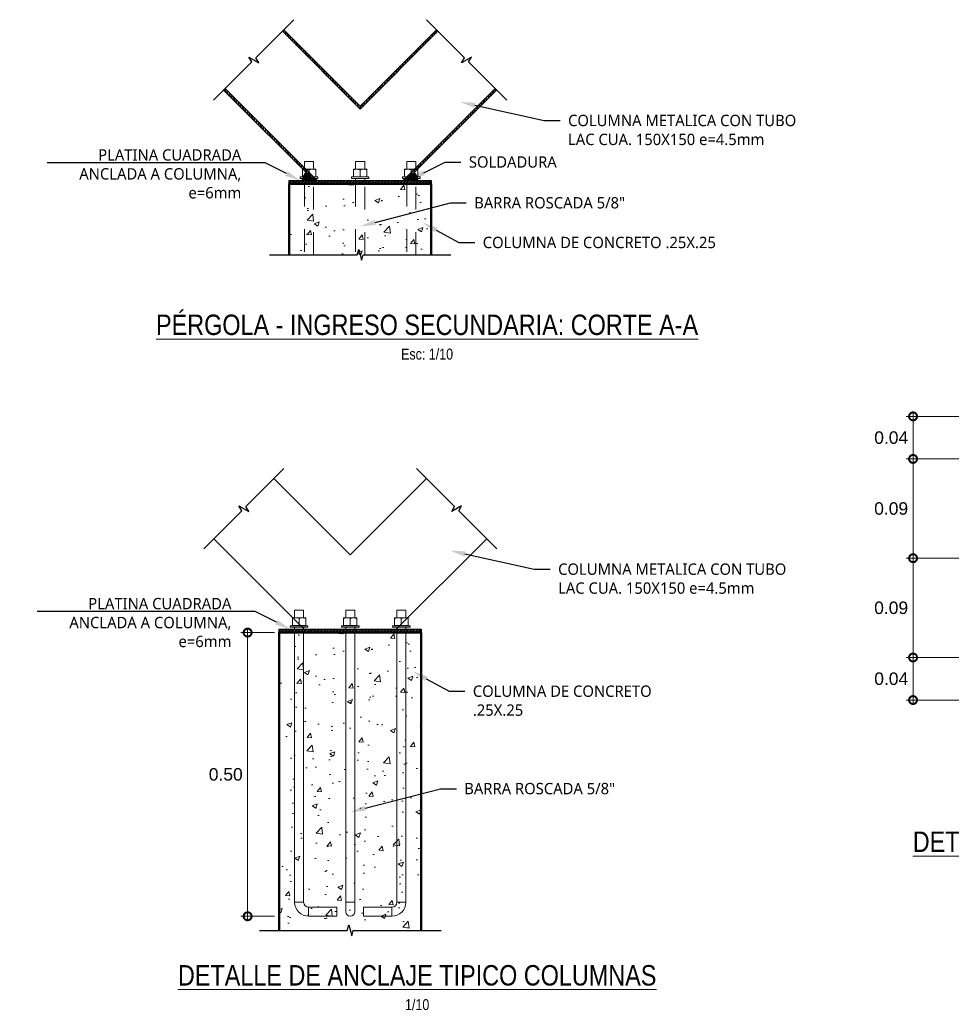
# Model space of a CAD drawing. Header units: millimetres. Extents: x 714.7 to 748.4, y 417.6 to 426.
# Drawn here: x 738.706 to 742.814, y 417.606 to 421.97 of the extents above; entities that cross this region are included whole.
import ezdxf
from ezdxf import colors
from ezdxf.entities.mleader import LeaderData, LeaderLine
from ezdxf.math import Vec2, Vec3

# ---------------------------------------------------------------- set-up
doc = ezdxf.new("R2010")
doc.units = ezdxf.units.MM
doc.linetypes.add('DASHED2', pattern=[0.375, 0.25, -0.125])
for name, color, linetype, lineweight in [('A-linea-03', 3, 'Continuous', 13), ('A-muros-05', 5, 'Continuous', 50), ('A-TEXTURAS', 8, 'Continuous', 5), ('letras sr', 7, 'Continuous', 5), ('MK-LINEAS GENERALES', 7, 'Continuous', 15), ('Proyeccciones', 1, 'DASHED2', 18), ('TEXTO', 7, 'Continuous', 9)]:
    doc.layers.add(name, color=color, linetype=linetype, lineweight=lineweight)
doc.styles.add('Generales', font='trebuc.ttf', dxfattribs={"height": 0.1})
doc.styles.add('Santa Rosa 1 50', font='trebuc.ttf')
doc.styles.get("Standard").update_dxf_attribs({"font": 'arial.ttf'})
doc.dimstyles.new('detalles menores x5', dxfattribs={"dimtxt": 0.055, "dimasz": 0.07, "dimexe": 0.03, "dimexo": 0.0215, "dimgap": 0.025, "dimtad": 2, "dimtih": 1, "dimtoh": 1, "dimlfac": 0.2, "dimzin": 1, "dimdsep": 46, "dimtxsty": 'Standard', "dimblk": 'DOTSMALL', "dimcen": 0, "dimdle": 0.0175, "dimclrd": 10, "dimclre": 10, "dimclrt": 3, "dimazin": 0, "dimtfac": 1, "dimtix": 1, "dimtmove": 0, "dimatfit": 2, "dimldrblk": 'OBLIQUE', "dimfxl": 1, "dimlwd": 5, "dimlwe": 5, "dimarcsym": 0})
doc.dimstyles.new('detalles menores x5.2', dxfattribs={"dimtxt": 0.055, "dimasz": 0.07, "dimexe": 0.03, "dimexo": 0.0215, "dimgap": 0.025, "dimtad": 2, "dimtih": 1, "dimtoh": 1, "dimlfac": 0.4, "dimzin": 1, "dimdsep": 46, "dimtxsty": 'Standard', "dimblk": 'DOTSMALL', "dimcen": 0, "dimdle": 0.0175, "dimclrd": 10, "dimclre": 10, "dimclrt": 3, "dimazin": 0, "dimtfac": 1, "dimtix": 1, "dimtmove": 0, "dimatfit": 2, "dimldrblk": 'OBLIQUE', "dimfxl": 1, "dimlwd": 5, "dimlwe": 5, "dimarcsym": 0})
pattern_1 = [(45, (1523.6870435, 1004.5343387), (-0.001347038418, 0.001347038418), []), (45, (1523.6879415, 1004.5343387), (-0.001347038418, 0.001347038418), [])]
pattern_2 = [(90, (877.456126, 1385.068383), (-0.009921875, -2e-16), []), (90, (877.452619, 1385.071891), (-0.009921875, -2e-16), [])]

# ---------------------------------------------------------------- blocks, each defined once
blk = doc.blocks.new('_DOTSMALL')
at = {"color": 0, "linetype": 'ByBlock', "const_width": 0.5}
blk.add_lwpolyline([(-0.0625, 0, 1), (0.0625, 0, 1)], format="xyb", close=True, dxfattribs=at)
blk = doc.blocks.new('*D272')
at = {"color": 10, "lineweight": 5, "transparency": 16777216}
for p, q in [((742.9049, 420.2225), (742.6113, 420.2225)), ((742.6413, 420.24), (742.6413, 420.0175)), ((742.9362, 420.035), (742.6113, 420.035))]:
    blk.add_line(p, q, dxfattribs=at)
at = {"layer": 'Defpoints', "color": 0, "lineweight": 70, "transparency": 16777216}
for p in [(742.9264, 420.2225), (742.6413, 420.035), (742.9577, 420.035)]:
    blk.add_point(p, dxfattribs=at)
at = {"color": 10, "lineweight": 5, "transparency": 16777216, "xscale": 0.07, "yscale": 0.07, "zscale": 0.07}
for p, rotation in [((742.6413, 420.2225), 90), ((742.6413, 420.035), 270)]:
    blk.add_blockref('_DOTSMALL', p, dxfattribs=dict(at, rotation=rotation))
at = {"color": 3, "transparency": 16777216, "insert": (742.545, 420.1287), "char_height": 0.055, "attachment_point": 5}
blk.add_mtext('0.04', dxfattribs=at)
blk = doc.blocks.new('_Oblique')
at = {"color": 0, "linetype": 'ByBlock', "lineweight": -2}
blk.add_line((-0.5, -0.5), (0.5, 0.5), dxfattribs=at)
blk = doc.blocks.new('*D273')
at = {"color": 10, "lineweight": 5, "transparency": 16777216}
for p, q in [((742.6413, 420.0525), (742.6413, 419.58)), ((742.9362, 420.035), (742.6113, 420.035)), ((742.9362, 419.5975), (742.6113, 419.5975))]:
    blk.add_line(p, q, dxfattribs=at)
at = {"layer": 'Defpoints', "color": 0, "lineweight": 70, "transparency": 16777216}
for p in [(742.9577, 420.035), (742.6413, 419.5975), (742.9577, 419.5975)]:
    blk.add_point(p, dxfattribs=at)
at = {"color": 10, "lineweight": 5, "transparency": 16777216, "xscale": 0.07, "yscale": 0.07, "zscale": 0.07}
for p, rotation in [((742.6413, 420.035), 90), ((742.6413, 419.5975), 270)]:
    blk.add_blockref('_DOTSMALL', p, dxfattribs=dict(at, rotation=rotation))
at = {"color": 3, "transparency": 16777216, "insert": (742.5448, 419.8162), "char_height": 0.055, "attachment_point": 5}
blk.add_mtext('0.09', dxfattribs=at)
blk = doc.blocks.new('*D274')
at = {"color": 10, "lineweight": 5, "transparency": 16777216}
for p, q in [((742.6413, 419.615), (742.6413, 419.1425)), ((742.9362, 419.5975), (742.6113, 419.5975)), ((742.9362, 419.16), (742.6113, 419.16))]:
    blk.add_line(p, q, dxfattribs=at)
at = {"layer": 'Defpoints', "color": 0, "lineweight": 70, "transparency": 16777216}
for p in [(742.9577, 419.5975), (742.6413, 419.16), (742.9577, 419.16)]:
    blk.add_point(p, dxfattribs=at)
at = {"color": 10, "lineweight": 5, "transparency": 16777216, "xscale": 0.07, "yscale": 0.07, "zscale": 0.07}
for p, rotation in [((742.6413, 419.5975), 90), ((742.6413, 419.16), 270)]:
    blk.add_blockref('_DOTSMALL', p, dxfattribs=dict(at, rotation=rotation))
at = {"color": 3, "transparency": 16777216, "insert": (742.5448, 419.3787), "char_height": 0.055, "attachment_point": 5}
blk.add_mtext('0.09', dxfattribs=at)
blk = doc.blocks.new('*D275')
at = {"color": 10, "lineweight": 5, "transparency": 16777216}
for p, q in [((742.6413, 418.955), (742.6413, 419.1775)), ((742.9362, 419.16), (742.6113, 419.16)), ((742.9085, 418.9725), (742.6113, 418.9725))]:
    blk.add_line(p, q, dxfattribs=at)
at = {"layer": 'Defpoints', "color": 0, "lineweight": 70, "transparency": 16777216}
for p in [(742.6413, 419.16), (742.9577, 419.16), (742.93, 418.9725)]:
    blk.add_point(p, dxfattribs=at)
at = {"color": 10, "lineweight": 5, "transparency": 16777216, "xscale": 0.07, "yscale": 0.07, "zscale": 0.07}
for p, rotation in [((742.6413, 419.16), 90), ((742.6413, 418.9725), 270)]:
    blk.add_blockref('_DOTSMALL', p, dxfattribs=dict(at, rotation=rotation))
at = {"color": 3, "transparency": 16777216, "insert": (742.545, 419.0662), "char_height": 0.055, "attachment_point": 5}
blk.add_mtext('0.04', dxfattribs=at)
blk = doc.blocks.new('*D287')
at = {"color": 10, "lineweight": 5, "transparency": 16777216}
for p, q in [((739.8277, 419.2697), (739.6797, 419.2697)), ((739.7097, 418.0022), (739.7097, 419.2872)), ((739.8277, 418.0197), (739.6797, 418.0197))]:
    blk.add_line(p, q, dxfattribs=at)
at = {"layer": 'Defpoints', "color": 0, "lineweight": 70, "transparency": 16777216}
for p in [(739.7097, 419.2697), (739.8492, 419.2697), (739.8492, 418.0197)]:
    blk.add_point(p, dxfattribs=at)
at = {"color": 10, "lineweight": 5, "transparency": 16777216, "xscale": 0.07, "yscale": 0.07, "zscale": 0.07}
for p, rotation in [((739.7097, 419.2697), 90), ((739.7097, 418.0197), 270)]:
    blk.add_blockref('_DOTSMALL', p, dxfattribs=dict(at, rotation=rotation))
at = {"color": 3, "transparency": 16777216, "insert": (739.6133, 418.6447), "char_height": 0.055, "attachment_point": 5}
blk.add_mtext('0.50', dxfattribs=at)

msp = doc.modelspace()

# ---------------------------------------------------------------- hatches: boundary and pattern name
at = {"layer": 'A-TEXTURAS'}
h = msp.add_hatch(dxfattribs=at)
h.set_pattern_fill('STEEL', scale=0.003125, angle=45)
h.set_pattern_definition(pattern_2)
h.paths.add_polyline_path([(739.6107, 421.6672), (739.604, 421.6606), (740.0028, 421.2619), (740.016, 421.2619)])
h.paths.add_polyline_path([(739.8692, 421.9258), (739.8626, 421.9192), (740.2054, 421.5763), (740.2054, 421.5896)])
h = msp.add_hatch(dxfattribs=at)
h.set_pattern_fill('STEEL', scale=0.003125, angle=45)
h.set_pattern_definition(pattern_2)
h.paths.add_polyline_path([(740.8068, 421.6606), (740.8002, 421.6672), (740.3948, 421.2619), (740.4081, 421.2619)])
h.paths.add_polyline_path([(740.5483, 421.9192), (740.5417, 421.9258), (740.2054, 421.5896), (740.2054, 421.5763)])
at = {"layer": 'A-TEXTURAS', "lineweight": 0, "true_color": 0x939598}
h = msp.add_hatch(dxfattribs=at)
h.set_pattern_fill('ANSI32', color=252, scale=0.0002, style=0)
h.set_pattern_definition(pattern_1)
edge = h.paths.add_edge_path()
edge.add_line((740.0028, 421.2619), (739.9669, 421.2978))
edge.add_arc((740.0074, 421.2575), 0.0571, 135.127, 175.5696)
edge.add_line((739.9504, 421.2619), (740.0028, 421.2619))
h = msp.add_hatch(dxfattribs=at)
h.set_pattern_fill('ANSI32', color=252, scale=0.0002, style=0)
h.set_pattern_definition(pattern_1)
edge = h.paths.add_edge_path()
edge.add_line((740.4081, 421.2619), (740.444, 421.2978))
edge.add_arc((740.4035, 421.2575), 0.0571, 364.4304, 404.873, ccw=False)
edge.add_line((740.4604, 421.2619), (740.4081, 421.2619))
at = {"layer": 'A-TEXTURAS'}
h = msp.add_hatch(dxfattribs=at)
h.set_pattern_fill('STEEL', scale=0.003125)
h.set_pattern_definition([(45, (1518.538738, 1005.670182), (-0.00701582509, 0.00701582509), []), (45, (1518.538738, 1005.675143), (-0.00701582509, 0.00701582509), [])])
h.paths.add_polyline_path([(739.8929, 421.2619), (740.5179, 421.2619), (740.5179, 421.2469), (739.8929, 421.2469)])
at = {"layer": 'A-TEXTURAS', "lineweight": 0}
h = msp.add_hatch(dxfattribs=at)
h.set_pattern_fill('AR-CONC', scale=0.00125, style=0)
h.set_pattern_definition([(50, (739.97137, 421.02366), (0.22773, -0.019924), [0.02381, -0.26194]), (355, (739.97137, 421.02366), (-0.04405, 0.23882), [0.01905, -0.20955]), (100.45, (739.99035, 421.022), (0.18368, 0.2189), [0.02024, -0.22261]), (46.184, (739.97137, 421.08716), (0.33885, -0.05255), [0.03572, -0.39291]), (96.636, (739.9996, 421.08278), (0.29676, 0.30928), [0.03036, -0.33392]), (351.184, (739.97137, 421.08716), (0.29676, 0.30928), [0.02858, -0.31433]), (21, (740.00312, 421.07129), (0.18952, -0.12783), [0.02381, -0.26194]), (326, (740.00312, 421.07129), (0.07725, 0.23023), [0.01905, -0.20955]), (71.45, (740.01892, 421.06063), (0.26677, 0.1024), [0.02024, -0.22261]), (37.5, (739.97137, 421.02366), (0.003861, 0.105694), [0, -0.20701, 0, -0.212725, 0, -0.210344]), (7.5, (739.97137, 421.02366), (0.083525, 0.125226), [0, -0.121285, 0, -0.202248, 0, -0.080169]), (327.5, (739.90057, 421.02366), (0.169488, -0.007161), [0, -0.079375, 0, -0.24765, 0, -0.328613]), (317.5, (739.86882, 421.02366), (0.18516, 0.031783), [0, -0.103188, 0, -0.164465, 0, -0.233363])])
h.paths.add_polyline_path([(740.5179, 420.9344), (740.5179, 421.2469), (739.8929, 421.2469), (739.8929, 420.9344)])
at = {"layer": 'A-TEXTURAS'}
h = msp.add_hatch(dxfattribs=at)
h.set_pattern_fill('STEEL', scale=0.003125)
h.set_pattern_definition([(45, (1518.494991, 1003.693016), (-0.00701582509, 0.00701582509), []), (45, (1518.494991, 1003.697977), (-0.00701582509, 0.00701582509), [])])
h.paths.add_polyline_path([(739.8492, 419.2847), (740.4742, 419.2847), (740.4742, 419.2697), (739.8492, 419.2697)])
at = {"layer": 'A-TEXTURAS', "lineweight": 0}
h = msp.add_hatch(dxfattribs=at)
h.set_pattern_fill('AR-CONC', scale=0.00125, style=0)
h.set_pattern_definition([(50, (739.92762, 419.0465), (0.22773, -0.019924), [0.023813, -0.261938]), (355, (739.92762, 419.0465), (-0.044054, 0.23882), [0.01905, -0.20955]), (100.45, (739.9466, 419.04484), (0.18368, 0.218896), [0.020238, -0.222613]), (46.184, (739.92762, 419.11), (0.33885, -0.05255), [0.03572, -0.392906]), (96.636, (739.95586, 419.10562), (0.296755, 0.30928), [0.030356, -0.33392]), (351.184, (739.92762, 419.11), (0.29676, 0.30928), [0.028575, -0.314325]), (21, (739.95937, 419.09412), (0.18952, -0.127832), [0.023813, -0.261938]), (326, (739.95937, 419.09412), (0.077253, 0.230235), [0.01905, -0.20955]), (71.451, (739.97517, 419.08347), (0.26677, 0.102404), [0.020238, -0.222613]), (37.5, (739.927624, 419.0465), (0.003861, 0.105694), [0, -0.20701, 0, -0.212725, 0, -0.210344]), (7.5, (739.92762, 419.0465), (0.083525, 0.125226), [0, -0.121285, 0, -0.2022475, 0, -0.080169]), (327.5, (739.85682, 419.0465), (0.169488, -0.007161), [0, -0.079375, 0, -0.24765, 0, -0.3286125]), (317.5, (739.82507, 419.0465), (0.185161, 0.031783), [0, -0.103188, 0, -0.164465, 0, -0.233363])])
h.paths.add_polyline_path([(740.4742, 417.9573), (740.4742, 419.2697), (739.8492, 419.2697), (739.8492, 417.9572)])

# ---------------------------------------------------------------- linework, layer by layer
for points in [[(739.5598, 421.6164), (739.7275, 421.7841), (739.715, 421.8057), (739.7583, 421.7807), (739.7458, 421.8024), (739.9134, 421.97)], [(740.851, 421.6164), (740.6834, 421.7841), (740.6959, 421.8057), (740.6526, 421.7807), (740.6651, 421.8024), (740.4975, 421.97)], [(739.8054, 420.9344), (740.1925, 420.9344), (740.199, 420.9585), (740.2119, 420.9102), (740.2184, 420.9344), (740.6054, 420.9344)], [(739.5161, 419.6393), (739.6837, 419.8069), (739.6712, 419.8285), (739.7145, 419.8035), (739.702, 419.8252), (739.8697, 419.9928)], [(740.8073, 419.6393), (740.6396, 419.8069), (740.6521, 419.8285), (740.6088, 419.8035), (740.6213, 419.8252), (740.4537, 419.9928)], [(739.7617, 417.9572), (740.1487, 417.9572), (740.1552, 417.9814), (740.1682, 417.9331), (740.1746, 417.9572), (740.5617, 417.9572)]]:
    msp.add_lwpolyline(points)
for points in [[(739.8929, 421.2619), (740.5179, 421.2619), (740.5179, 421.2469), (739.8929, 421.2469)], [(739.8492, 419.2847), (740.4742, 419.2847), (740.4742, 419.2697), (739.8492, 419.2697)]]:
    msp.add_lwpolyline(points, close=True)
at = {"layer": 'A-linea-03', "color": 7}
for p, q in [((740.2054, 421.5896), (739.8692, 421.9258)), ((740.2054, 421.5896), (740.5417, 421.9258)), ((740.2054, 421.5763), (739.8626, 421.9192)), ((740.2054, 421.5763), (740.5483, 421.9192))]:
    msp.add_line(p, q, dxfattribs=at)
at = {"layer": 'A-linea-03', "color": 252, "true_color": 0x939598}
for q in [(739.8255, 419.9486), (740.4979, 419.9486)]:
    msp.add_line((740.1617, 419.6124), q, dxfattribs=at)
at = {"layer": 'A-linea-03', "color": 7}
for centre, start, end in [((740.0074, 421.2575), 135.127, 175.5696), ((740.4035, 421.2575), 4.4304, 44.873)]:
    msp.add_arc(centre, 0.0571, start, end, dxfattribs=at)
at = {"layer": 'A-muros-05', "color": 7}
for points in [[(739.8929, 420.9344), (739.8929, 421.2469), (740.5179, 421.2469), (740.5179, 420.9344)], [(739.8492, 417.9572), (739.8492, 419.2697), (740.4742, 419.2697), (740.4742, 417.9572)]]:
    msp.add_lwpolyline(points, dxfattribs=at)
at = {"layer": 'A-TEXTURAS', "color": 251, "true_color": 0x636466}
for p, q in [((740.016, 421.2619), (739.6107, 421.6672)), ((740.3948, 421.2619), (740.8002, 421.6672)), ((740.0028, 421.2619), (739.604, 421.6606)), ((740.4081, 421.2619), (740.8068, 421.6606))]:
    msp.add_line(p, q, dxfattribs=at)
at = {"layer": 'A-TEXTURAS', "color": 252, "true_color": 0x939598}
for p, q in [((739.959, 419.2847), (739.5603, 419.6835)), ((740.3643, 419.2847), (740.7631, 419.6835))]:
    msp.add_line(p, q, dxfattribs=at)
at = {"layer": 'MK-LINEAS GENERALES', "color": 7, "linetype": 'Continuous'}
for p, q in [((739.9168, 419.3681), (739.9168, 419.3354)), ((739.9565, 419.3681), (739.9168, 419.3681)), ((739.9565, 419.3354), (739.9565, 419.3681)), ((740.1418, 419.3681), (740.1418, 419.3354)), ((740.1815, 419.3681), (740.1418, 419.3681)), ((740.1815, 419.3354), (740.1815, 419.3681)), ((740.3668, 419.3681), (740.3668, 419.3354)), ((740.4065, 419.3681), (740.3668, 419.3681)), ((740.4065, 419.3354), (740.4065, 419.3681)), ((739.9218, 419.3354), (739.9069, 419.3354)), ((739.9069, 419.301), (739.9069, 419.3314)), ((739.9516, 419.3354), (739.9218, 419.3354)), ((739.9367, 419.301), (739.9367, 419.3314)), ((739.9664, 419.3354), (739.9516, 419.3354)), ((739.9664, 419.301), (739.9664, 419.3314)), ((740.1468, 419.3354), (740.1319, 419.3354)), ((740.1319, 419.301), (740.1319, 419.3314)), ((740.1766, 419.3354), (740.1468, 419.3354)), ((740.1617, 419.301), (740.1617, 419.3314)), ((740.1914, 419.3354), (740.1766, 419.3354)), ((740.1914, 419.301), (740.1914, 419.3314)), ((740.3718, 419.3354), (740.3569, 419.3354)), ((740.3569, 419.301), (740.3569, 419.3314)), ((740.4016, 419.3354), (740.3718, 419.3354)), ((740.3867, 419.301), (740.3867, 419.3314)), ((740.4164, 419.3354), (740.4016, 419.3354)), ((740.4164, 419.301), (740.4164, 419.3314)), ((739.8978, 419.3002), (739.8978, 419.2931)), ((739.9367, 419.3002), (739.8978, 419.3002)), ((739.9367, 419.2931), (739.8978, 419.2931)), ((739.9069, 419.301), (739.9069, 419.3002)), ((739.9069, 419.301), (739.9218, 419.301)), ((739.9168, 419.2931), (739.9168, 419.2847)), ((739.9168, 419.2697), (739.9168, 418.0812)), ((739.9218, 419.301), (739.9367, 419.301)), ((739.9367, 419.301), (739.9516, 419.301)), ((739.9755, 419.3002), (739.9367, 419.3002)), ((739.9755, 419.2931), (739.9367, 419.2931)), ((739.9516, 419.301), (739.9664, 419.301)), ((739.9565, 419.2847), (739.9565, 419.2931)), ((739.9565, 418.0812), (739.9565, 419.2697)), ((739.9664, 419.3002), (739.9664, 419.301)), ((739.9755, 419.2931), (739.9755, 419.3002)), ((740.1228, 419.3002), (740.1228, 419.2931)), ((740.1617, 419.3002), (740.1228, 419.3002)), ((740.1617, 419.2931), (740.1228, 419.2931)), ((740.1319, 419.301), (740.1319, 419.3002)), ((740.1319, 419.301), (740.1468, 419.301)), ((740.1418, 419.2931), (740.1418, 419.2847)), ((740.1418, 419.2697), (740.1418, 418.0812)), ((740.1468, 419.301), (740.1617, 419.301)), ((740.1617, 419.301), (740.1766, 419.301)), ((740.2005, 419.3002), (740.1617, 419.3002)), ((740.2005, 419.2931), (740.1617, 419.2931)), ((740.1766, 419.301), (740.1914, 419.301)), ((740.1815, 419.2847), (740.1815, 419.2931)), ((740.1815, 418.0812), (740.1815, 419.2697)), ((740.1914, 419.3002), (740.1914, 419.301)), ((740.2005, 419.2931), (740.2005, 419.3002)), ((740.3478, 419.3002), (740.3478, 419.2931)), ((740.3867, 419.3002), (740.3478, 419.3002)), ((740.3867, 419.2931), (740.3478, 419.2931)), ((740.3569, 419.301), (740.3569, 419.3002)), ((740.3569, 419.301), (740.3718, 419.301)), ((740.3668, 419.2931), (740.3668, 419.2847)), ((740.3668, 419.2697), (740.3668, 418.0812)), ((740.3718, 419.301), (740.3867, 419.301)), ((740.3867, 419.301), (740.4016, 419.301)), ((740.4255, 419.3002), (740.3867, 419.3002)), ((740.4255, 419.2931), (740.3867, 419.2931)), ((740.4016, 419.301), (740.4164, 419.301)), ((740.4065, 419.2847), (740.4065, 419.2931)), ((740.4065, 418.0812), (740.4065, 419.2697)), ((740.4164, 419.3002), (740.4164, 419.301)), ((740.4255, 419.2931), (740.4255, 419.3002)), ((739.9565, 418.0812), (739.9168, 418.0812)), ((740.1033, 418.0594), (739.9783, 418.0594)), ((739.9783, 418.0594), (739.9783, 418.0197)), ((740.1033, 418.0594), (740.1033, 418.0197)), ((740.1418, 418.0812), (740.1418, 418.0396)), ((740.1815, 418.0812), (740.1418, 418.0812)), ((740.1815, 418.0396), (740.1815, 418.0812)), ((740.345, 418.0594), (740.22, 418.0594)), ((740.22, 418.0396), (740.22, 418.0594)), ((740.345, 418.0396), (740.345, 418.0594)), ((740.3867, 418.0812), (740.3668, 418.0812)), ((740.4065, 418.0812), (740.3867, 418.0812)), ((739.9783, 418.0197), (740.1033, 418.0197)), ((740.22, 418.0197), (740.22, 418.0396)), ((740.22, 418.0197), (740.345, 418.0197)), ((740.345, 418.0197), (740.345, 418.0396))]:
    msp.add_line(p, q, dxfattribs=at)
for centre, radius, start, end in [((739.9783, 418.0812), 0.0615, 180, 270), ((739.9783, 418.0812), 0.0218, 180, 270), ((740.345, 418.0812), 0.0218, 270, 0), ((740.345, 418.0812), 0.0615, 270, 0), ((740.1617, 418.0396), 0.0198, 180, 360)]:
    msp.add_arc(centre, radius, start, end, dxfattribs=at)
for points, knots in [([(739.9218, 419.3354), (739.9197, 419.3352), (739.9155, 419.3349), (739.9105, 419.3331), (739.9077, 419.3318), (739.9069, 419.3314)], [0, 0, 0, 0, 0.406291, 0.827266, 1, 1, 1, 1]), ([(739.9069, 419.3314), (739.9069, 419.332), (739.9069, 419.3334), (739.9069, 419.335), (739.9069, 419.3353), (739.9069, 419.3354)], [0, 0, 0, 0, 0.26546, 0.628076, 1, 1, 1, 1]), ([(739.9367, 419.3314), (739.9344, 419.3325), (739.9297, 419.3346), (739.9245, 419.3354), (739.9219, 419.3354), (739.9218, 419.3354)], [0, 0, 0, 0, 0.484341, 0.986328, 1, 1, 1, 1]), ([(739.9516, 419.3354), (739.9495, 419.3352), (739.9452, 419.3349), (739.9403, 419.3331), (739.9375, 419.3318), (739.9367, 419.3314)], [0, 0, 0, 0, 0.406291, 0.827266, 1, 1, 1, 1]), ([(739.9664, 419.3314), (739.9653, 419.332), (739.963, 419.333), (739.9594, 419.3343), (739.9556, 419.3351), (739.953, 419.3354), (739.9516, 419.3354), (739.9516, 419.3354)], [0, 0, 0, 0, 0.24133, 0.484102, 0.733482, 0.986345, 1, 1, 1, 1]), ([(739.9664, 419.3314), (739.9664, 419.332), (739.9664, 419.333), (739.9664, 419.3341), (739.9664, 419.3348), (739.9664, 419.3353), (739.9664, 419.3353), (739.9664, 419.3354)], [0, 0, 0, 0, 0.265292, 0.446155, 0.627916, 0.813185, 1, 1, 1, 1]), ([(740.1468, 419.3354), (740.1447, 419.3352), (740.1405, 419.3349), (740.1355, 419.3331), (740.1327, 419.3318), (740.1319, 419.3314)], [0, 0, 0, 0, 0.406291, 0.827266, 1, 1, 1, 1]), ([(740.1319, 419.3314), (740.1319, 419.332), (740.1319, 419.3334), (740.1319, 419.335), (740.1319, 419.3353), (740.1319, 419.3354)], [0, 0, 0, 0, 0.26546, 0.628076, 1, 1, 1, 1]), ([(740.1617, 419.3314), (740.1594, 419.3325), (740.1547, 419.3346), (740.1495, 419.3354), (740.1469, 419.3354), (740.1468, 419.3354)], [0, 0, 0, 0, 0.484341, 0.986328, 1, 1, 1, 1]), ([(740.1766, 419.3354), (740.1745, 419.3352), (740.1702, 419.3349), (740.1653, 419.3331), (740.1625, 419.3318), (740.1617, 419.3314)], [0, 0, 0, 0, 0.406291, 0.827266, 1, 1, 1, 1]), ([(740.1914, 419.3314), (740.1903, 419.332), (740.188, 419.333), (740.1844, 419.3343), (740.1806, 419.3351), (740.178, 419.3354), (740.1766, 419.3354), (740.1766, 419.3354)], [0, 0, 0, 0, 0.24133, 0.484102, 0.733482, 0.986345, 1, 1, 1, 1]), ([(740.1914, 419.3314), (740.1914, 419.332), (740.1914, 419.333), (740.1914, 419.3341), (740.1914, 419.3348), (740.1914, 419.3353), (740.1914, 419.3353), (740.1914, 419.3354)], [0, 0, 0, 0, 0.265292, 0.446155, 0.627916, 0.813185, 1, 1, 1, 1]), ([(740.3718, 419.3354), (740.3697, 419.3352), (740.3655, 419.3349), (740.3605, 419.3331), (740.3577, 419.3318), (740.3569, 419.3314)], [0, 0, 0, 0, 0.406291, 0.827266, 1, 1, 1, 1]), ([(740.3569, 419.3314), (740.3569, 419.332), (740.3569, 419.3334), (740.3569, 419.335), (740.3569, 419.3353), (740.3569, 419.3354)], [0, 0, 0, 0, 0.26546, 0.628076, 1, 1, 1, 1]), ([(740.3867, 419.3314), (740.3844, 419.3325), (740.3797, 419.3346), (740.3745, 419.3354), (740.3719, 419.3354), (740.3718, 419.3354)], [0, 0, 0, 0, 0.484341, 0.986328, 1, 1, 1, 1]), ([(740.4016, 419.3354), (740.3995, 419.3352), (740.3952, 419.3349), (740.3903, 419.3331), (740.3875, 419.3318), (740.3867, 419.3314)], [0, 0, 0, 0, 0.406291, 0.827266, 1, 1, 1, 1]), ([(740.4164, 419.3314), (740.4153, 419.332), (740.413, 419.333), (740.4094, 419.3343), (740.4056, 419.3351), (740.403, 419.3354), (740.4016, 419.3354), (740.4016, 419.3354)], [0, 0, 0, 0, 0.24133, 0.484102, 0.733482, 0.986345, 1, 1, 1, 1]), ([(740.4164, 419.3314), (740.4164, 419.332), (740.4164, 419.333), (740.4164, 419.3341), (740.4164, 419.3348), (740.4164, 419.3353), (740.4164, 419.3353), (740.4164, 419.3354)], [0, 0, 0, 0, 0.265292, 0.446155, 0.627916, 0.813185, 1, 1, 1, 1])]:
    msp.add_open_spline(points, degree=3, knots=knots, dxfattribs=at)
at = {"layer": 'Proyeccciones', "color": 252, "ltscale": 0.2, "true_color": 0x939598}
for p, q in [((739.9606, 421.3452), (739.9606, 421.3125)), ((740.0003, 421.3452), (739.9606, 421.3452)), ((740.0003, 421.3125), (740.0003, 421.3452)), ((740.1856, 421.3452), (740.1856, 421.3125)), ((740.2253, 421.3452), (740.1856, 421.3452)), ((740.2253, 421.3125), (740.2253, 421.3452)), ((740.4106, 421.3452), (740.4106, 421.3125)), ((740.4503, 421.3452), (740.4106, 421.3452)), ((740.4503, 421.3125), (740.4503, 421.3452)), ((739.9416, 421.2774), (739.9416, 421.2703)), ((739.9804, 421.2774), (739.9416, 421.2774)), ((739.9804, 421.2703), (739.9416, 421.2703)), ((739.9655, 421.3125), (739.9507, 421.3125)), ((739.9507, 421.2782), (739.9507, 421.3086)), ((739.9507, 421.2782), (739.9507, 421.2774)), ((739.9507, 421.2782), (739.9655, 421.2782)), ((739.9606, 421.2703), (739.9606, 421.2619)), ((739.9953, 421.3125), (739.9655, 421.3125)), ((739.9655, 421.2782), (739.9804, 421.2782)), ((739.9804, 421.2782), (739.9804, 421.3086)), ((739.9804, 421.2782), (739.9953, 421.2782)), ((740.0193, 421.2774), (739.9804, 421.2774)), ((740.0193, 421.2703), (739.9804, 421.2703)), ((740.0102, 421.3125), (739.9953, 421.3125)), ((739.9953, 421.2782), (740.0102, 421.2782)), ((740.0003, 421.2619), (740.0003, 421.2703)), ((740.0102, 421.2782), (740.0102, 421.3086)), ((740.0102, 421.2774), (740.0102, 421.2782)), ((740.0193, 421.2703), (740.0193, 421.2774)), ((740.1666, 421.2774), (740.1666, 421.2703)), ((740.2054, 421.2774), (740.1666, 421.2774)), ((740.2054, 421.2703), (740.1666, 421.2703)), ((740.1905, 421.3125), (740.1757, 421.3125)), ((740.1757, 421.2782), (740.1757, 421.3086)), ((740.1757, 421.2782), (740.1757, 421.2774)), ((740.1757, 421.2782), (740.1905, 421.2782)), ((740.1856, 421.2703), (740.1856, 421.2619)), ((740.2203, 421.3125), (740.1905, 421.3125)), ((740.1905, 421.2782), (740.2054, 421.2782)), ((740.2054, 421.2782), (740.2054, 421.3086)), ((740.2054, 421.2782), (740.2203, 421.2782)), ((740.2443, 421.2774), (740.2054, 421.2774)), ((740.2443, 421.2703), (740.2054, 421.2703)), ((740.2352, 421.3125), (740.2203, 421.3125)), ((740.2203, 421.2782), (740.2352, 421.2782)), ((740.2253, 421.2619), (740.2253, 421.2703)), ((740.2352, 421.2782), (740.2352, 421.3086)), ((740.2352, 421.2774), (740.2352, 421.2782)), ((740.2443, 421.2703), (740.2443, 421.2774)), ((740.3916, 421.2774), (740.3916, 421.2703)), ((740.4304, 421.2774), (740.3916, 421.2774)), ((740.4304, 421.2703), (740.3916, 421.2703)), ((740.4155, 421.3125), (740.4007, 421.3125)), ((740.4007, 421.2782), (740.4007, 421.3086)), ((740.4007, 421.2782), (740.4007, 421.2774)), ((740.4007, 421.2782), (740.4155, 421.2782)), ((740.4106, 421.2703), (740.4106, 421.2619)), ((740.4453, 421.3125), (740.4155, 421.3125)), ((740.4155, 421.2782), (740.4304, 421.2782)), ((740.4304, 421.2782), (740.4304, 421.3086)), ((740.4304, 421.2782), (740.4453, 421.2782)), ((740.4693, 421.2774), (740.4304, 421.2774)), ((740.4693, 421.2703), (740.4304, 421.2703)), ((740.4602, 421.3125), (740.4453, 421.3125)), ((740.4453, 421.2782), (740.4602, 421.2782)), ((740.4503, 421.2619), (740.4503, 421.2703)), ((740.4602, 421.2782), (740.4602, 421.3086)), ((740.4602, 421.2774), (740.4602, 421.2782)), ((740.4693, 421.2703), (740.4693, 421.2774)), ((739.9606, 421.2469), (739.9606, 420.9344)), ((740.0003, 420.9344), (740.0003, 421.2469)), ((740.1856, 421.2469), (740.1856, 420.9344)), ((740.2253, 420.9344), (740.2253, 421.2469)), ((740.4106, 421.2469), (740.4106, 420.9344)), ((740.4503, 420.9344), (740.4503, 421.2469))]:
    msp.add_line(p, q, dxfattribs=at)
for points, knots in [([(739.9655, 421.3125), (739.9635, 421.3124), (739.9592, 421.3121), (739.9543, 421.3103), (739.9515, 421.309), (739.9507, 421.3086)], [0, 0, 0, 0, 0.406291, 0.827266, 1, 1, 1, 1]), ([(739.9507, 421.3086), (739.9507, 421.3092), (739.9507, 421.3106), (739.9507, 421.3122), (739.9507, 421.3124), (739.9507, 421.3125)], [0, 0, 0, 0, 0.26546, 0.628076, 1, 1, 1, 1]), ([(739.9804, 421.3086), (739.9781, 421.3096), (739.9734, 421.3117), (739.9683, 421.3125), (739.9656, 421.3125), (739.9655, 421.3125)], [0, 0, 0, 0, 0.484341, 0.986328, 1, 1, 1, 1]), ([(739.9953, 421.3125), (739.9932, 421.3124), (739.989, 421.3121), (739.9841, 421.3103), (739.9812, 421.309), (739.9804, 421.3086)], [0, 0, 0, 0, 0.406291, 0.827266, 1, 1, 1, 1]), ([(740.0102, 421.3086), (740.009, 421.3091), (740.0068, 421.3102), (740.0031, 421.3115), (739.9994, 421.3123), (739.9967, 421.3125), (739.9954, 421.3125), (739.9953, 421.3125)], [0, 0, 0, 0, 0.24133, 0.484102, 0.733482, 0.986345, 1, 1, 1, 1]), ([(740.0102, 421.3086), (740.0102, 421.3092), (740.0102, 421.3102), (740.0102, 421.3112), (740.0102, 421.312), (740.0102, 421.3125), (740.0102, 421.3125), (740.0102, 421.3125)], [0, 0, 0, 0, 0.265292, 0.446155, 0.627916, 0.813185, 1, 1, 1, 1]), ([(740.1905, 421.3125), (740.1885, 421.3124), (740.1842, 421.3121), (740.1793, 421.3103), (740.1765, 421.309), (740.1757, 421.3086)], [0, 0, 0, 0, 0.406291, 0.827266, 1, 1, 1, 1]), ([(740.1757, 421.3086), (740.1757, 421.3092), (740.1757, 421.3106), (740.1757, 421.3122), (740.1757, 421.3124), (740.1757, 421.3125)], [0, 0, 0, 0, 0.26546, 0.628076, 1, 1, 1, 1]), ([(740.2054, 421.3086), (740.2031, 421.3096), (740.1984, 421.3117), (740.1933, 421.3125), (740.1906, 421.3125), (740.1905, 421.3125)], [0, 0, 0, 0, 0.484341, 0.986328, 1, 1, 1, 1]), ([(740.2203, 421.3125), (740.2182, 421.3124), (740.214, 421.3121), (740.2091, 421.3103), (740.2062, 421.309), (740.2054, 421.3086)], [0, 0, 0, 0, 0.406291, 0.827266, 1, 1, 1, 1]), ([(740.2352, 421.3086), (740.234, 421.3091), (740.2318, 421.3102), (740.2281, 421.3115), (740.2244, 421.3123), (740.2217, 421.3125), (740.2204, 421.3125), (740.2203, 421.3125)], [0, 0, 0, 0, 0.24133, 0.484102, 0.733482, 0.986345, 1, 1, 1, 1]), ([(740.2352, 421.3086), (740.2352, 421.3092), (740.2352, 421.3102), (740.2352, 421.3112), (740.2352, 421.312), (740.2352, 421.3125), (740.2352, 421.3125), (740.2352, 421.3125)], [0, 0, 0, 0, 0.265292, 0.446155, 0.627916, 0.813185, 1, 1, 1, 1]), ([(740.4155, 421.3125), (740.4135, 421.3124), (740.4092, 421.3121), (740.4043, 421.3103), (740.4015, 421.309), (740.4007, 421.3086)], [0, 0, 0, 0, 0.406291, 0.827266, 1, 1, 1, 1]), ([(740.4007, 421.3086), (740.4007, 421.3092), (740.4007, 421.3106), (740.4007, 421.3122), (740.4007, 421.3124), (740.4007, 421.3125)], [0, 0, 0, 0, 0.26546, 0.628076, 1, 1, 1, 1]), ([(740.4304, 421.3086), (740.4281, 421.3096), (740.4234, 421.3117), (740.4183, 421.3125), (740.4156, 421.3125), (740.4155, 421.3125)], [0, 0, 0, 0, 0.484341, 0.986328, 1, 1, 1, 1]), ([(740.4453, 421.3125), (740.4432, 421.3124), (740.439, 421.3121), (740.4341, 421.3103), (740.4312, 421.309), (740.4304, 421.3086)], [0, 0, 0, 0, 0.406291, 0.827266, 1, 1, 1, 1]), ([(740.4602, 421.3086), (740.459, 421.3091), (740.4568, 421.3102), (740.4531, 421.3115), (740.4494, 421.3123), (740.4467, 421.3125), (740.4454, 421.3125), (740.4453, 421.3125)], [0, 0, 0, 0, 0.24133, 0.484102, 0.733482, 0.986345, 1, 1, 1, 1]), ([(740.4602, 421.3086), (740.4602, 421.3092), (740.4602, 421.3102), (740.4602, 421.3112), (740.4602, 421.312), (740.4602, 421.3125), (740.4602, 421.3125), (740.4602, 421.3125)], [0, 0, 0, 0, 0.265292, 0.446155, 0.627916, 0.813185, 1, 1, 1, 1])]:
    msp.add_open_spline(points, degree=3, knots=knots, dxfattribs=at)

# ---------------------------------------------------------------- texts
at = {"layer": 'TEXTO', "color": 7, "char_height": 0.09, "attachment_point": 8, "style": 'Santa Rosa 1 50'}
for s, insert, width in [('{\\fArial Narrow|b0|i0|c0|p34;\\LPÉRGOLA - INGRESO SECUNDARIA: CORTE A-A\\H0.53333x;\\l\\PEsc: 1/10}', (740.5003, 420.4723), 2.549219), ('{\\fArial Narrow|b0|i0|c0|p34;\\LDETALLE DE PLACA DE ANCLAJE, e=6mm\\P\\pxi-3,l4,t4;\\H0.53333x;\\lEsc: 1/5}', (743.6726, 418.1944), 2.883088), ('{\\fArial Narrow|b0|i0|c0|p34;\\LDETALLE DE ANCLAJE TIPICO COLUMNAS\\P\\H0.53333x;\\l1/10}', (740.4566, 417.6058), 2.549219)]:
    msp.add_mtext(s, dxfattribs=dict(at, insert=insert, width=width))

# ---------------------------------------------------------------- dimensions: what is measured, and where the dimension line sits
for base, p1, p2, angle, dimstyle, picture, middle in [((742.6413, 420.035), (742.9264, 420.2225), (742.9577, 420.035), 270, 'detalles menores x5', '*D272', (742.545, 420.1287)), ((742.6413, 419.5975), (742.9577, 420.035), (742.9577, 419.5975), 270, 'detalles menores x5', '*D273', (742.5448, 419.8162)), ((742.6413, 419.16), (742.9577, 419.5975), (742.9577, 419.16), 270, 'detalles menores x5', '*D274', (742.5448, 419.3787)), ((739.7097, 419.2697), (739.8492, 418.0197), (739.8492, 419.2697), 90, 'detalles menores x5.2', '*D287', (739.6133, 418.6447)), ((742.6413, 419.16), (742.93, 418.9725), (742.9577, 419.16), 270, 'detalles menores x5', '*D275', (742.545, 419.0662))]:
    dim = msp.add_linear_dim(base=base, p1=p1, p2=p2, angle=angle, dimstyle=dimstyle)
    dim.commit()
    dim.dimension.update_dxf_attribs({"geometry": picture, "text_midpoint": middle})

# ---------------------------------------------------------------- leaders
at = {"layer": 'letras sr'}
ml = msp.add_multileader_mtext('Standard', dxfattribs=at)
ml.set_content('COLUMNA METALICA CON TUBO LAC CUA. 150X150 e=4.5mm ', color=256, style='Generales')
ml.set_leader_properties()
ml.build(insert=Vec2(0, 0))
ml.multileader.update_dxf_attribs({"text_right_attachment_type": 6, "dogleg_length": 0.0702, "arrow_head_size": 0.0692})
ctx = ml.context
ctx.base_point, ctx.char_height, ctx.arrow_head_size, ctx.landing_gap_size, ctx.plane_origin = Vec3(741.0867, 421.526), 0.05, 0.0692, 0.0346, Vec3(740.3526, 422.3212)
ctx.right_attachment = 6
notes = []
notes.append((ctx, [(0, (1, 1, 0), (741.0165, 421.526), (1, 0), 0.0702, [(0, [(740.6433, 421.6085)], 0, [])])]))
ctx.mtext.insert, ctx.mtext.width, ctx.mtext.flow_direction = Vec3(741.1213, 421.5514), 1.051905, 5
ml = msp.add_multileader_mtext('Standard', dxfattribs=at)
ml.set_content('PLATINA CUADRADA ANCLADA A COLUMNA, e=6mm', color=256, style='Generales')
ml.set_leader_properties()
ml.build(insert=Vec2(0, 0))
ml.multileader.update_dxf_attribs({"text_right_attachment_type": 6, "dogleg_length": 0.0702, "arrow_head_size": 0.0692})
ctx = ml.context
ctx.base_point, ctx.char_height, ctx.arrow_head_size, ctx.landing_gap_size, ctx.plane_origin = Vec3(738.9625, 421.3741), 0.05, 0.0692, 0.0346, Vec3(740.442, 421.9933)
ctx.right_attachment, ctx.text_align_type = 6, 2
notes.append((ctx, [(0, (1, 1, 0), (739.7868, 421.3395), (-1, 0), 0.0702, [(0, [(739.942, 421.2612)], 0, [])])]))
ctx.mtext.insert, ctx.mtext.width, ctx.mtext.alignment, ctx.mtext.flow_direction = Vec3(739.6819, 421.3995), 0.846581, 3, 5
ml = msp.add_multileader_mtext('Standard', dxfattribs=at)
ml.set_content('SOLDADURA', color=256, style='Generales')
ml.set_leader_properties()
ml.build(insert=Vec2(0, 0))
ml.multileader.update_dxf_attribs({"text_right_attachment_type": 6, "dogleg_length": 0.0702, "arrow_head_size": 0.0692})
ctx = ml.context
ctx.base_point, ctx.char_height, ctx.arrow_head_size, ctx.landing_gap_size, ctx.plane_origin = Vec3(740.6497, 421.3431), 0.05, 0.0692, 0.0346, Vec3(739.9242, 421.9969)
ctx.right_attachment = 6
notes.append((ctx, [(0, (1, 1, 0), (740.5794, 421.3431), (1, 0), 0.0702, [(0, [(740.4242, 421.2648)], 0, [])])]))
ctx.mtext.insert, ctx.mtext.width, ctx.mtext.flow_direction = Vec3(740.6843, 421.3685), 0.433188, 5
ml = msp.add_multileader_mtext('Standard', dxfattribs=at)
ml.set_content('BARRA ROSCADA 5/8"', color=256, style='Generales')
ml.set_leader_properties()
ml.build(insert=Vec2(0, 0))
ml.multileader.update_dxf_attribs({"text_right_attachment_type": 6, "dogleg_length": 0.0702, "arrow_head_size": 0.0692})
ctx = ml.context
ctx.base_point, ctx.char_height, ctx.arrow_head_size, ctx.landing_gap_size, ctx.plane_origin = Vec3(740.6732, 421.1633), 0.05, 0.0692, 0.0346, Vec3(740.0672, 421.8022)
ctx.right_attachment = 6
notes.append((ctx, [(0, (1, 1, 0), (740.6029, 421.1633), (1, 0), 0.0702, [(0, [(740.2045, 421.0597)], 0, [])])]))
ctx.mtext.insert, ctx.mtext.width, ctx.mtext.flow_direction = Vec3(740.7078, 421.1887), 1.071092, 5
ml = msp.add_multileader_mtext('Standard', dxfattribs=at)
ml.set_content('COLUMNA DE CONCRETO .25X.25', color=256, style='Generales')
ml.set_leader_properties()
ml.build(insert=Vec2(0, 0))
ml.multileader.update_dxf_attribs({"text_right_attachment_type": 6, "dogleg_length": 0.0702, "arrow_head_size": 0.0692})
ctx = ml.context
ctx.base_point, ctx.char_height, ctx.arrow_head_size, ctx.landing_gap_size, ctx.plane_origin = Vec3(740.711, 420.9884), 0.05, 0.0692, 0.0346, Vec3(740.1217, 421.5985)
ctx.right_attachment = 6
notes.append((ctx, [(0, (1, 1, 0), (740.6407, 420.9884), (1, 0), 0.0702, [(0, [(740.4798, 421.0768)], 0, [])])]))
ctx.mtext.insert, ctx.mtext.width, ctx.mtext.flow_direction = Vec3(740.7456, 421.0138), 1.071092, 5
ml = msp.add_multileader_mtext('Standard', dxfattribs=at)
ml.set_content('CORREAS MET. 150X50X2.5mm', color=256, style='Generales')
ml.set_leader_properties()
ml.build(insert=Vec2(0, 0))
ml.multileader.update_dxf_attribs({"text_right_attachment_type": 6, "dogleg_length": 0.0702, "arrow_head_size": 0.0692})
ctx = ml.context
ctx.base_point, ctx.char_height, ctx.arrow_head_size, ctx.landing_gap_size, ctx.plane_origin = Vec3(736.915, 420.7066), 0.05, 0.0692, 0.0346, Vec3(736.5035, 420.993)
ctx.right_attachment = 6
notes.append((ctx, [(0, (1, 1, 0), (736.8447, 420.7066), (1, 0), 0.0702, [(0, [(736.4349, 420.1978)], 0, [])])]))
ctx.mtext.insert, ctx.mtext.width, ctx.mtext.flow_direction = Vec3(736.9496, 420.732), 2.131081, 5
ml = msp.add_multileader_mtext('Standard', dxfattribs=at)
ml.set_content('COLUMNA METALICA CON TUBO LAC CUA. 150X150 e=4.5mm ', color=256, style='Generales')
ml.set_leader_properties()
ml.build(insert=Vec2(0, 0))
ml.multileader.update_dxf_attribs({"text_right_attachment_type": 6, "dogleg_length": 0.0702, "arrow_head_size": 0.0692})
ctx = ml.context
ctx.base_point, ctx.char_height, ctx.arrow_head_size, ctx.landing_gap_size, ctx.plane_origin = Vec3(741.043, 419.5488), 0.05, 0.0692, 0.0346, Vec3(740.3088, 420.344)
ctx.right_attachment = 6
notes.append((ctx, [(0, (1, 1, 0), (740.9727, 419.5488), (1, 0), 0.0702, [(0, [(740.5996, 419.6314)], 0, [])])]))
ctx.mtext.insert, ctx.mtext.width, ctx.mtext.flow_direction = Vec3(741.0776, 419.5743), 1.051905, 5
ml = msp.add_multileader_mtext('Standard', dxfattribs=at)
ml.set_content('PLATINA CUADRADA ANCLADA A COLUMNA, e=6mm', color=256, style='Generales')
ml.set_leader_properties()
ml.build(insert=Vec2(0, 0))
ml.multileader.update_dxf_attribs({"text_right_attachment_type": 6, "dogleg_length": 0.0702, "arrow_head_size": 0.0692})
ctx = ml.context
ctx.base_point, ctx.char_height, ctx.arrow_head_size, ctx.landing_gap_size, ctx.plane_origin = Vec3(738.9187, 419.3969), 0.05, 0.0692, 0.0346, Vec3(740.3983, 420.0161)
ctx.right_attachment, ctx.text_align_type = 6, 2
notes.append((ctx, [(0, (1, 1, 0), (739.743, 419.3624), (-1, 0), 0.0702, [(0, [(739.8983, 419.2841)], 0, [])])]))
ctx.mtext.insert, ctx.mtext.width, ctx.mtext.alignment, ctx.mtext.flow_direction = Vec3(739.6382, 419.4224), 0.846581, 3, 5
ml = msp.add_multileader_mtext('Standard', dxfattribs=at)
ml.set_content('COLUMNA DE CONCRETO .25X.25', color=256, style='Generales')
ml.set_leader_properties()
ml.build(insert=Vec2(0, 0))
ml.multileader.update_dxf_attribs({"text_right_attachment_type": 6, "dogleg_length": 0.0702, "arrow_head_size": 0.0692})
ctx = ml.context
ctx.base_point, ctx.char_height, ctx.arrow_head_size, ctx.landing_gap_size, ctx.plane_origin = Vec3(736.9731, 418.946), 0.05, 0.0692, 0.0346, Vec3(736.3839, 419.556)
ctx.right_attachment = 6
notes.append((ctx, [(0, (1, 1, 0), (736.9029, 418.946), (1, 0), 0.0702, [(0, [(736.5042, 419.2261)], 0, [])])]))
ctx.mtext.insert, ctx.mtext.width, ctx.mtext.flow_direction = Vec3(737.0078, 418.9714), 2.131081, 5
ml = msp.add_multileader_mtext('Standard', dxfattribs=at)
ml.set_content('COLUMNA DE CONCRETO .25X.25', color=256, style='Generales')
ml.set_leader_properties()
ml.build(insert=Vec2(0, 0))
ml.multileader.update_dxf_attribs({"text_right_attachment_type": 6, "dogleg_length": 0.0702, "arrow_head_size": 0.0692})
ctx = ml.context
ctx.base_point, ctx.char_height, ctx.arrow_head_size, ctx.landing_gap_size, ctx.plane_origin = Vec3(740.6672, 419.0112), 0.05, 0.0692, 0.0346, Vec3(740.0779, 419.6213)
ctx.right_attachment = 6
notes.append((ctx, [(0, (1, 1, 0), (740.597, 419.0112), (1, 0), 0.0702, [(0, [(740.436, 419.0996)], 0, [])])]))
ctx.mtext.insert, ctx.mtext.width, ctx.mtext.flow_direction = Vec3(740.7018, 419.0366), 0.786755, 5
ml = msp.add_multileader_mtext('Standard', dxfattribs=at)
ml.set_content('BARRA ROSCADA 5/8"', color=256, style='Generales')
ml.set_leader_properties()
ml.build(insert=Vec2(0, 0))
ml.multileader.update_dxf_attribs({"text_right_attachment_type": 6, "dogleg_length": 0.0702, "arrow_head_size": 0.0692})
ctx = ml.context
ctx.base_point, ctx.char_height, ctx.arrow_head_size, ctx.landing_gap_size, ctx.plane_origin = Vec3(740.6294, 418.5819), 0.05, 0.0692, 0.0346, Vec3(740.0235, 419.2208)
ctx.right_attachment = 6
notes.append((ctx, [(0, (1, 1, 0), (740.5592, 418.5819), (1, 0), 0.0702, [(0, [(740.1607, 418.4784)], 0, [])])]))
ctx.mtext.insert, ctx.mtext.width, ctx.mtext.flow_direction = Vec3(740.664, 418.6073), 1.071092, 5
for ctx, leaders in notes:
    for number, flags, end, landing, length, lines in leaders:
        leader = LeaderData()
        leader.index, (leader.has_last_leader_line, leader.has_dogleg_vector, leader.attachment_direction) = number, flags
        leader.last_leader_point, leader.dogleg_vector, leader.dogleg_length = Vec3(end), Vec3(landing), length
        for number, points, colour, breaks in lines:
            line = LeaderLine()
            line.index, line.vertices, line.color, line.breaks = number, Vec3.list(points), colors.encode_raw_color(colour), breaks
            leader.lines.append(line)
        ctx.leaders.append(leader)

doc.saveas('drawing.dxf')
